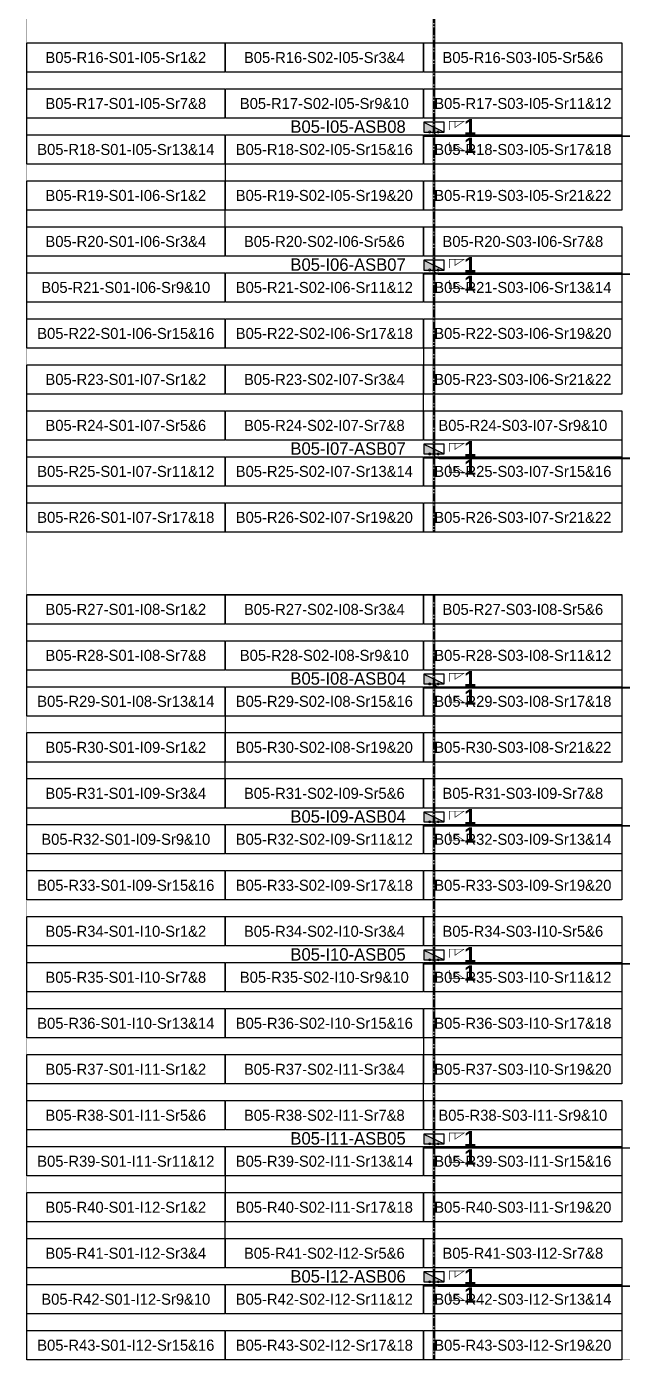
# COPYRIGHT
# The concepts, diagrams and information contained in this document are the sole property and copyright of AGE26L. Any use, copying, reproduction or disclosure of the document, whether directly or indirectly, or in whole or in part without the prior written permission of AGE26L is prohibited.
# Model space of a CAD drawing. Header units: metres. Extents: x 531268 to 531754, y 2675584 to 2675912.
# Drawn here: x 531268.3 to 531365.5, y 2675584.2 to 2675801.7 of the extents above; entities that cross this region are included whole.
import ezdxf
from ezdxf.enums import TextEntityAlignment as Align

# ---------------------------------------------------------------- set-up
doc = ezdxf.new("R2010")
doc.units = ezdxf.units.M
doc.linetypes.add('CENTER', pattern=[2, 1.25, -0.25, 0.25, -0.25])
doc.layers.add('Boundary-12.5 MW Block', color=6, linetype='Continuous', lineweight=9)
doc.layers.add('PILE', color=1, linetype='Continuous', lineweight=15)
for name, color, linetype in [('DC Trench BL-05', 40, 'Continuous'), ('E-Inverter Grouping', 2, 'Continuous'), ('Inverter Block-05', 7, 'Continuous'), ('LT Cable(AG) INV to LT Panel BL-05', 2, 'Continuous'), ('Messenger Wire Block-05 (Master Path)', 30, 'Continuous'), ('Messenger Wire Block-05 (MW Path)', 191, 'Continuous'), ('MMS Table Block-05', 8, 'Continuous'), ('Plan Line - DC BL-05', 40, 'Continuous'), ('Section Marking BL-05', 2, 'Continuous')]:
    doc.layers.add(name, color=color, linetype=linetype)
doc.styles.add('BoldTextStyle', font='arialbd.ttf')
doc.styles.get("Standard").update_dxf_attribs({"font": 'Adani Regular.ttf'})

# ---------------------------------------------------------------- blocks, each defined once
blk = doc.blocks.new('MMS Table (32.292 x 4.788)')
at = {"color": 0}
blk.add_lwpolyline([(0, -0.002), (0, 4.786), (32.292, 4.786), (32.292, -0.002)], close=True, dxfattribs=at)
at = {"color": 7}
blk.add_attdef('ID1', text='', height=1.8, dxfattribs=at).set_placement((16.146, 2.392), align=Align.MIDDLE_CENTER)
blk = doc.blocks.new('Inverter Block')
h = blk.add_hatch(color=0)
h.dxf.hatch_style = 1
h.paths.add_polyline_path([(-1.46, 2.27), (-1.46, 0.85), (1.46, 0.85)])
at = {"color": 0}
blk.add_lwpolyline([(1.46, 2.27), (-1.46, 2.27), (-1.46, 0.85), (1.46, 0.85)], close=True, dxfattribs=at)
blk.add_lwpolyline([(-1.46, 2.27), (1.46, 0.85)], dxfattribs=at)
at = {"layer": 'PILE'}
for centre in [(-0.61, 0.85), (0.61, 0.85)]:
    blk.add_circle(centre, 0.156, dxfattribs=at)
at = {"color": 7}
blk.add_attdef('ID', (-1.46, 3.01), '', height=1.8, dxfattribs=at)

msp = doc.modelspace()

# ---------------------------------------------------------------- linework, layer by layer
at = {"layer": 'Boundary-12.5 MW Block', "const_width": 0.05}
msp.add_lwpolyline([(531268.32, 2675911.58), (531462.57, 2675911.58), (531462.57, 2675904.08), (531559.74, 2675904.08), (531559.74, 2675746.58), (531754.1, 2675746.58), (531754.1, 2675591.79), (531527.35, 2675591.79), (531527.35, 2675584.29), (531268.32, 2675584.29)], close=True, dxfattribs=at)
at = {"layer": 'DC Trench BL-05', "color": 40, "const_width": 0.15}
for points in [[(531334.89, 2675881.58), (531334.59, 2675881.58), (531334.59, 2675719.29), (531334.89, 2675719.29)], [(531334.89, 2675709.08), (531334.59, 2675709.08), (531334.59, 2675584.29), (531334.89, 2675584.29)]]:
    msp.add_lwpolyline(points, close=True, dxfattribs=at)
at = {"layer": 'E-Inverter Grouping'}
for points in [[(531365.39, 2675771.79), (531300.71, 2675771.79), (531300.71, 2675779.29), (531268.32, 2675779.29), (531268.32, 2675799.08), (531365.39, 2675799.08)], [(531365.39, 2675741.79), (531333.1, 2675741.79), (531333.1, 2675749.29), (531268.32, 2675749.29), (531268.32, 2675776.58), (531300.61, 2675776.58), (531300.61, 2675769.08), (531365.39, 2675769.08)], [(531333, 2675739.08), (531365.39, 2675739.08), (531365.39, 2675719.29), (531268.32, 2675719.29), (531268.32, 2675746.58), (531333, 2675746.58)], [(531365.39, 2675681.79), (531300.71, 2675681.79), (531300.71, 2675689.29), (531268.32, 2675689.29), (531268.32, 2675709.08), (531365.39, 2675709.08)]]:
    msp.add_lwpolyline(points, close=True, dxfattribs=at)
at = {"layer": 'E-Inverter Grouping', "color": 3}
for points in [[(531365.39, 2675659.29), (531268.32, 2675659.29), (531268.32, 2675686.58), (531300.61, 2675686.58), (531300.61, 2675679.08), (531365.39, 2675679.08)], [(531365.39, 2675629.29), (531333.1, 2675629.29), (531333.1, 2675636.79), (531268.32, 2675636.79), (531268.32, 2675656.58), (531365.39, 2675656.58)], [(531333, 2675626.58), (531365.39, 2675626.58), (531365.39, 2675606.79), (531300.71, 2675606.79), (531300.71, 2675614.29), (531268.32, 2675614.29), (531268.32, 2675634.08), (531333, 2675634.08)], [(531365.39, 2675584.29), (531268.32, 2675584.29), (531268.32, 2675611.58), (531300.61, 2675611.58), (531300.61, 2675604.08), (531365.39, 2675604.08)]]:
    msp.add_lwpolyline(points, close=True, dxfattribs=at)
at = {"layer": 'LT Cable(AG) INV to LT Panel BL-05'}
for points in [[(531487.71, 2675741.67), (531484.98, 2675741.67, -0.16722), (531484.43, 2675741.86), (531483.01, 2675742.97, 0.103275), (531482.65, 2675743.05), (531476.79, 2675743.05, -0.414214), (531475.89, 2675743.95), (531475.89, 2675755.38, -0.021393), (531475.89, 2675755.46), (531475.93, 2675755.96, 0.021393), (531475.94, 2675756.04), (531475.94, 2675782.95, 0.414214), (531475.04, 2675783.85), (531335.64, 2675783.85, -0.414214), (531334.74, 2675784.75), (531334.74, 2675785.23)], [(531489.86, 2675741.62), (531484.97, 2675741.62, -0.167537), (531484.41, 2675741.82), (531482.99, 2675742.92, 0.103275), (531482.63, 2675743), (531476.74, 2675743, -0.414214), (531475.84, 2675743.9), (531475.84, 2675755.38, -0.021393), (531475.84, 2675755.46), (531475.88, 2675755.96, 0.021393), (531475.89, 2675756.04), (531475.89, 2675760.4, 0.414214), (531474.99, 2675761.3), (531335.64, 2675761.3, -0.414214), (531334.74, 2675762.2), (531334.74, 2675762.73)], [(531489.86, 2675741.57), (531484.95, 2675741.57, -0.167858), (531484.4, 2675741.77), (531482.98, 2675742.87, 0.103275), (531482.62, 2675742.95), (531476.69, 2675742.95, -0.414214), (531475.79, 2675743.85), (531475.79, 2675755.38, -0.021393), (531475.79, 2675755.46), (531475.83, 2675755.97, 0.021393), (531475.84, 2675756.04), (531475.84, 2675760.35, 0.414214), (531474.94, 2675761.25), (531461.87, 2675761.25, 0.414214), (531460.97, 2675760.35), (531460.97, 2675732.15, -0.414214), (531460.07, 2675731.25), (531335.64, 2675731.25, -0.414214), (531334.74, 2675732.15), (531334.74, 2675732.73)], [(531490.75, 2675740.36), (531485.2, 2675740.36, -0.099874), (531484.85, 2675740.43), (531482.92, 2675741.24, 0.042157), (531482.77, 2675741.25), (531476.74, 2675741.25, 0.414214), (531475.84, 2675740.35), (531475.84, 2675710.83, 0.021647), (531475.84, 2675710.75), (531475.88, 2675710.25, -0.021647), (531475.89, 2675710.17), (531475.89, 2675694.85, -0.414214), (531474.99, 2675693.95), (531335.64, 2675693.95, -0.414214), (531334.74, 2675694.85), (531334.74, 2675695.23)], [(531490.75, 2675740.31), (531485.19, 2675740.31, -0.099991), (531484.84, 2675740.38), (531482.92, 2675741.19, 0.042157), (531482.76, 2675741.2), (531476.79, 2675741.2, 0.414214), (531475.89, 2675740.3), (531475.89, 2675710.83, 0.021647), (531475.89, 2675710.75), (531475.93, 2675710.25, -0.021647), (531475.94, 2675710.18), (531475.94, 2675672.3, -0.414214), (531475.04, 2675671.4), (531335.64, 2675671.4, -0.414214), (531334.74, 2675672.3), (531334.74, 2675672.73)], [(531488.81, 2675740.26), (531485.18, 2675740.26, -0.100108), (531484.83, 2675740.33), (531482.91, 2675741.14, 0.042157), (531482.76, 2675741.15), (531476.84, 2675741.15, 0.414214), (531475.94, 2675740.25), (531475.94, 2675710.83, 0.021647), (531475.94, 2675710.75), (531475.98, 2675710.26, -0.021647), (531475.99, 2675710.18), (531475.99, 2675649.75, -0.414214), (531475.09, 2675648.85), (531335.64, 2675648.85, -0.414214), (531334.74, 2675649.75), (531334.74, 2675650.23)], [(531488.81, 2675740.21), (531485.18, 2675740.21, -0.100226), (531484.83, 2675740.28), (531482.91, 2675741.09, 0.042157), (531482.76, 2675741.1), (531476.89, 2675741.1, 0.414214), (531475.99, 2675740.2), (531475.99, 2675710.83, 0.021647), (531475.99, 2675710.76), (531476.03, 2675710.26, -0.021647), (531476.04, 2675710.18), (531476.04, 2675619.7, -0.414214), (531475.14, 2675618.8), (531335.64, 2675618.8, -0.414214), (531334.74, 2675619.7), (531334.74, 2675620.23)], [(531486.73, 2675740.16), (531485.17, 2675740.16, -0.100345), (531484.82, 2675740.23), (531482.9, 2675741.04, 0.042157), (531482.75, 2675741.05), (531476.94, 2675741.05, 0.414214), (531476.04, 2675740.15), (531476.04, 2675710.84, 0.021647), (531476.04, 2675710.76), (531476.08, 2675710.26, -0.021647), (531476.09, 2675710.18), (531476.09, 2675597.15, -0.414214), (531475.19, 2675596.25), (531335.64, 2675596.25, -0.414214), (531334.74, 2675597.15), (531334.74, 2675597.73)]]:
    msp.add_lwpolyline(points, format="xyb", dxfattribs=at)
at = {"layer": 'Messenger Wire Block-05 (Master Path)'}
for points in [[(531333.1, 2675783.88), (531475.96, 2675783.88)], [(531333.1, 2675761.38), (531475.96, 2675761.38)], [(531333.1, 2675731.38), (531460.85, 2675731.38)], [(531333.1, 2675693.88), (531475.96, 2675693.88)], [(531333.1, 2675671.38), (531475.96, 2675671.38)], [(531333.1, 2675648.88), (531475.96, 2675648.88)], [(531333.1, 2675618.88), (531475.96, 2675618.88)], [(531333.1, 2675596.38), (531475.96, 2675596.38)]]:
    msp.add_lwpolyline(points, dxfattribs=at)
at = {"layer": 'Messenger Wire Block-05 (MW Path)', "const_width": 0.1}
for points in [[(531333.1, 2675783.88), (531475.96, 2675783.88)], [(531333.1, 2675761.38), (531475.96, 2675761.38)], [(531333.1, 2675731.38), (531460.85, 2675731.38)], [(531333.1, 2675693.88), (531475.96, 2675693.88)], [(531333.1, 2675671.38), (531475.96, 2675671.38)], [(531333.1, 2675648.88), (531475.96, 2675648.88)], [(531333.1, 2675618.88), (531475.96, 2675618.88)], [(531333.1, 2675596.38), (531475.96, 2675596.38)]]:
    msp.add_lwpolyline(points, dxfattribs=at)
at = {"layer": 'Plan Line - DC BL-05', "color": 6, "linetype": 'CENTER'}
for points in [[(531334.74, 2675881.58), (531334.74, 2675719.29)], [(531334.74, 2675709.08), (531334.74, 2675584.29)]]:
    msp.add_lwpolyline(points, dxfattribs=at)
at = {"layer": 'Section Marking BL-05', "color": 94, "lineweight": 35, "true_color": 0x00a500, "const_width": 0.1}
for points in [[(531337.24, 2675784.88), (531337.24, 2675786.27), (531339.64, 2675786.27), (531338.16, 2675785.26), (531338.16, 2675786.27)], [(531337.24, 2675782.88), (531337.24, 2675781.49), (531339.64, 2675781.49), (531338.16, 2675782.5), (531338.16, 2675781.49)], [(531337.24, 2675762.38), (531337.24, 2675763.77), (531339.64, 2675763.77), (531338.16, 2675762.76), (531338.16, 2675763.77)], [(531337.24, 2675760.38), (531337.24, 2675758.99), (531339.64, 2675758.99), (531338.16, 2675760), (531338.16, 2675758.99)], [(531337.24, 2675732.38), (531337.24, 2675733.77), (531339.64, 2675733.77), (531338.16, 2675732.76), (531338.16, 2675733.77)], [(531337.24, 2675730.38), (531337.24, 2675728.99), (531339.64, 2675728.99), (531338.16, 2675730), (531338.16, 2675728.99)], [(531337.24, 2675694.88), (531337.24, 2675696.27), (531339.64, 2675696.27), (531338.16, 2675695.26), (531338.16, 2675696.27)], [(531337.24, 2675692.88), (531337.24, 2675691.49), (531339.64, 2675691.49), (531338.16, 2675692.5), (531338.16, 2675691.49)], [(531337.24, 2675672.38), (531337.24, 2675673.77), (531339.64, 2675673.77), (531338.16, 2675672.76), (531338.16, 2675673.77)], [(531337.24, 2675670.38), (531337.24, 2675668.99), (531339.64, 2675668.99), (531338.16, 2675670), (531338.16, 2675668.99)], [(531337.24, 2675649.88), (531337.24, 2675651.27), (531339.64, 2675651.27), (531338.16, 2675650.26), (531338.16, 2675651.27)], [(531337.24, 2675647.88), (531337.24, 2675646.49), (531339.64, 2675646.49), (531338.16, 2675647.5), (531338.16, 2675646.49)], [(531337.24, 2675619.88), (531337.24, 2675621.27), (531339.64, 2675621.27), (531338.16, 2675620.26), (531338.16, 2675621.27)], [(531337.24, 2675617.88), (531337.24, 2675616.49), (531339.64, 2675616.49), (531338.16, 2675617.5), (531338.16, 2675616.49)], [(531337.24, 2675597.38), (531337.24, 2675598.77), (531339.64, 2675598.77), (531338.16, 2675597.76), (531338.16, 2675598.77)], [(531337.24, 2675595.38), (531337.24, 2675593.99), (531339.64, 2675593.99), (531338.16, 2675595), (531338.16, 2675593.99)]]:
    msp.add_lwpolyline(points, dxfattribs=at)

# ---------------------------------------------------------------- block references
at = {"layer": 'Inverter Block-05'}
ref = msp.add_blockref('Inverter Block', (531334.74, 2675783.57), dxfattribs=dict(at, xscale=1.124999999976148, yscale=1.124999999976148, zscale=1.124999999976148))
ref.add_attrib('ID', 'B05-I05-ASB08', (531311.32, 2675784.4), dxfattribs={"layer": '0', "color": 7, "height": 2.025})
ref = msp.add_blockref('Inverter Block', (531334.74, 2675761.07), dxfattribs=dict(at, xscale=1.124999999976148, yscale=1.124999999976148, zscale=1.124999999976148))
ref.add_attrib('ID', 'B05-I06-ASB07', (531311.32, 2675761.9), dxfattribs={"layer": '0', "color": 7, "height": 2.025})
ref = msp.add_blockref('Inverter Block', (531334.74, 2675731.07), dxfattribs=dict(at, xscale=1.124999999976148, yscale=1.124999999976148, zscale=1.124999999976148))
ref.add_attrib('ID', 'B05-I07-ASB07', (531311.32, 2675731.9), dxfattribs={"layer": '0', "color": 7, "height": 2.025})
ref = msp.add_blockref('Inverter Block', (531334.74, 2675693.57), dxfattribs=dict(at, xscale=1.124999999976148, yscale=1.124999999976148, zscale=1.124999999976148))
ref.add_attrib('ID', 'B05-I08-ASB04', (531311.32, 2675694.4), dxfattribs={"layer": '0', "color": 7, "height": 2.025})
ref = msp.add_blockref('Inverter Block', (531334.74, 2675671.07), dxfattribs=dict(at, xscale=1.124999999976148, yscale=1.124999999976148, zscale=1.124999999976148))
ref.add_attrib('ID', 'B05-I09-ASB04', (531311.32, 2675671.9), dxfattribs={"layer": '0', "color": 7, "height": 2.025})
ref = msp.add_blockref('Inverter Block', (531334.74, 2675648.57), dxfattribs=dict(at, xscale=1.124999999976148, yscale=1.124999999976148, zscale=1.124999999976148))
ref.add_attrib('ID', 'B05-I10-ASB05', (531311.32, 2675649.4), dxfattribs={"layer": '0', "color": 7, "height": 2.025})
ref = msp.add_blockref('Inverter Block', (531334.74, 2675618.57), dxfattribs=dict(at, xscale=1.124999999976148, yscale=1.124999999976148, zscale=1.124999999976148))
ref.add_attrib('ID', 'B05-I11-ASB05', (531311.32, 2675619.4), dxfattribs={"layer": '0', "color": 7, "height": 2.025})
ref = msp.add_blockref('Inverter Block', (531334.74, 2675596.07), dxfattribs=dict(at, xscale=1.124999999976148, yscale=1.124999999976148, zscale=1.124999999976148))
ref.add_attrib('ID', 'B05-I12-ASB06', (531311.32, 2675596.9), dxfattribs={"layer": '0', "color": 7, "height": 2.025})
at = {"layer": 'MMS Table Block-05'}
for p, values in [((531268.32, 2675794.29), {'ID1': 'B05-R16-S01-I05-Sr1&2'}), ((531300.71, 2675794.29), {'ID1': 'B05-R16-S02-I05-Sr3&4'}), ((531333.1, 2675794.29), {'ID1': 'B05-R16-S03-I05-Sr5&6'}), ((531268.32, 2675786.79), {'ID1': 'B05-R17-S01-I05-Sr7&8'}), ((531300.71, 2675786.79), {'ID1': 'B05-R17-S02-I05-Sr9&10'}), ((531333.1, 2675786.79), {'ID1': 'B05-R17-S03-I05-Sr11&12'}), ((531268.32, 2675779.29), {'ID1': 'B05-R18-S01-I05-Sr13&14'}), ((531300.71, 2675779.29), {'ID1': 'B05-R18-S02-I05-Sr15&16'}), ((531333.1, 2675779.29), {'ID1': 'B05-R18-S03-I05-Sr17&18'}), ((531268.32, 2675771.79), {'ID1': 'B05-R19-S01-I06-Sr1&2'}), ((531300.71, 2675771.79), {'ID1': 'B05-R19-S02-I05-Sr19&20'}), ((531333.1, 2675771.79), {'ID1': 'B05-R19-S03-I05-Sr21&22'}), ((531268.32, 2675764.29), {'ID1': 'B05-R20-S01-I06-Sr3&4'}), ((531300.71, 2675764.29), {'ID1': 'B05-R20-S02-I06-Sr5&6'}), ((531333.1, 2675764.29), {'ID1': 'B05-R20-S03-I06-Sr7&8'}), ((531268.32, 2675756.79), {'ID1': 'B05-R21-S01-I06-Sr9&10'}), ((531300.71, 2675756.79), {'ID1': 'B05-R21-S02-I06-Sr11&12'}), ((531333.1, 2675756.79), {'ID1': 'B05-R21-S03-I06-Sr13&14'}), ((531268.32, 2675749.29), {'ID1': 'B05-R22-S01-I06-Sr15&16'}), ((531300.71, 2675749.29), {'ID1': 'B05-R22-S02-I06-Sr17&18'}), ((531333.1, 2675749.29), {'ID1': 'B05-R22-S03-I06-Sr19&20'}), ((531268.32, 2675741.79), {'ID1': 'B05-R23-S01-I07-Sr1&2'}), ((531300.71, 2675741.79), {'ID1': 'B05-R23-S02-I07-Sr3&4'}), ((531333.1, 2675741.79), {'ID1': 'B05-R23-S03-I06-Sr21&22'}), ((531268.32, 2675734.29), {'ID1': 'B05-R24-S01-I07-Sr5&6'}), ((531300.71, 2675734.29), {'ID1': 'B05-R24-S02-I07-Sr7&8'}), ((531333.1, 2675734.29), {'ID1': 'B05-R24-S03-I07-Sr9&10'}), ((531268.32, 2675726.79), {'ID1': 'B05-R25-S01-I07-Sr11&12'}), ((531300.71, 2675726.79), {'ID1': 'B05-R25-S02-I07-Sr13&14'}), ((531333.1, 2675726.79), {'ID1': 'B05-R25-S03-I07-Sr15&16'}), ((531268.32, 2675719.29), {'ID1': 'B05-R26-S01-I07-Sr17&18'}), ((531300.71, 2675719.29), {'ID1': 'B05-R26-S02-I07-Sr19&20'}), ((531333.1, 2675719.29), {'ID1': 'B05-R26-S03-I07-Sr21&22'}), ((531268.32, 2675704.29), {'ID1': 'B05-R27-S01-I08-Sr1&2'}), ((531300.71, 2675704.29), {'ID1': 'B05-R27-S02-I08-Sr3&4'}), ((531333.1, 2675704.29), {'ID1': 'B05-R27-S03-I08-Sr5&6'}), ((531268.32, 2675696.79), {'ID1': 'B05-R28-S01-I08-Sr7&8'}), ((531300.71, 2675696.79), {'ID1': 'B05-R28-S02-I08-Sr9&10'}), ((531333.1, 2675696.79), {'ID1': 'B05-R28-S03-I08-Sr11&12'}), ((531268.32, 2675689.29), {'ID1': 'B05-R29-S01-I08-Sr13&14'}), ((531300.71, 2675689.29), {'ID1': 'B05-R29-S02-I08-Sr15&16'}), ((531333.1, 2675689.29), {'ID1': 'B05-R29-S03-I08-Sr17&18'}), ((531268.32, 2675681.79), {'ID1': 'B05-R30-S01-I09-Sr1&2'}), ((531300.71, 2675681.79), {'ID1': 'B05-R30-S02-I08-Sr19&20'}), ((531333.1, 2675681.79), {'ID1': 'B05-R30-S03-I08-Sr21&22'}), ((531268.32, 2675674.29), {'ID1': 'B05-R31-S01-I09-Sr3&4'}), ((531300.71, 2675674.29), {'ID1': 'B05-R31-S02-I09-Sr5&6'}), ((531333.1, 2675674.29), {'ID1': 'B05-R31-S03-I09-Sr7&8'}), ((531268.32, 2675666.79), {'ID1': 'B05-R32-S01-I09-Sr9&10'}), ((531300.71, 2675666.79), {'ID1': 'B05-R32-S02-I09-Sr11&12'}), ((531333.1, 2675666.79), {'ID1': 'B05-R32-S03-I09-Sr13&14'}), ((531268.32, 2675659.29), {'ID1': 'B05-R33-S01-I09-Sr15&16'}), ((531300.71, 2675659.29), {'ID1': 'B05-R33-S02-I09-Sr17&18'}), ((531333.1, 2675659.29), {'ID1': 'B05-R33-S03-I09-Sr19&20'}), ((531268.32, 2675651.79), {'ID1': 'B05-R34-S01-I10-Sr1&2'}), ((531300.71, 2675651.79), {'ID1': 'B05-R34-S02-I10-Sr3&4'}), ((531333.1, 2675651.79), {'ID1': 'B05-R34-S03-I10-Sr5&6'}), ((531268.32, 2675644.29), {'ID1': 'B05-R35-S01-I10-Sr7&8'}), ((531300.71, 2675644.29), {'ID1': 'B05-R35-S02-I10-Sr9&10'}), ((531333.1, 2675644.29), {'ID1': 'B05-R35-S03-I10-Sr11&12'}), ((531268.32, 2675636.79), {'ID1': 'B05-R36-S01-I10-Sr13&14'}), ((531300.71, 2675636.79), {'ID1': 'B05-R36-S02-I10-Sr15&16'}), ((531333.1, 2675636.79), {'ID1': 'B05-R36-S03-I10-Sr17&18'}), ((531268.32, 2675629.29), {'ID1': 'B05-R37-S01-I11-Sr1&2'}), ((531300.71, 2675629.29), {'ID1': 'B05-R37-S02-I11-Sr3&4'}), ((531333.1, 2675629.29), {'ID1': 'B05-R37-S03-I10-Sr19&20'}), ((531268.32, 2675621.79), {'ID1': 'B05-R38-S01-I11-Sr5&6'}), ((531300.71, 2675621.79), {'ID1': 'B05-R38-S02-I11-Sr7&8'}), ((531333.1, 2675621.79), {'ID1': 'B05-R38-S03-I11-Sr9&10'}), ((531268.32, 2675614.29), {'ID1': 'B05-R39-S01-I11-Sr11&12'}), ((531300.71, 2675614.29), {'ID1': 'B05-R39-S02-I11-Sr13&14'}), ((531333.1, 2675614.29), {'ID1': 'B05-R39-S03-I11-Sr15&16'}), ((531268.32, 2675606.79), {'ID1': 'B05-R40-S01-I12-Sr1&2'}), ((531300.71, 2675606.79), {'ID1': 'B05-R40-S02-I11-Sr17&18'}), ((531333.1, 2675606.79), {'ID1': 'B05-R40-S03-I11-Sr19&20'}), ((531268.32, 2675599.29), {'ID1': 'B05-R41-S01-I12-Sr3&4'}), ((531300.71, 2675599.29), {'ID1': 'B05-R41-S02-I12-Sr5&6'}), ((531333.1, 2675599.29), {'ID1': 'B05-R41-S03-I12-Sr7&8'}), ((531268.32, 2675591.79), {'ID1': 'B05-R42-S01-I12-Sr9&10'}), ((531300.71, 2675591.79), {'ID1': 'B05-R42-S02-I12-Sr11&12'}), ((531333.1, 2675591.79), {'ID1': 'B05-R42-S03-I12-Sr13&14'}), ((531268.32, 2675584.29), {'ID1': 'B05-R43-S01-I12-Sr15&16'}), ((531300.71, 2675584.29), {'ID1': 'B05-R43-S02-I12-Sr17&18'}), ((531333.1, 2675584.29), {'ID1': 'B05-R43-S03-I12-Sr19&20'})]:
    msp.add_blockref('MMS Table (32.292 x 4.788)', p, dxfattribs=at).add_auto_attribs(values)

# ---------------------------------------------------------------- texts
at = {"layer": 'Section Marking BL-05', "color": 94, "true_color": 0x00a500, "style": 'BoldTextStyle'}
for p in [(531340.64, 2675785.38), (531340.64, 2675782.38), (531340.64, 2675762.88), (531340.64, 2675759.88), (531340.64, 2675732.88), (531340.64, 2675729.88), (531340.64, 2675695.38), (531340.64, 2675692.38), (531340.64, 2675672.88), (531340.64, 2675669.88), (531340.64, 2675650.38), (531340.64, 2675647.38), (531340.64, 2675620.38), (531340.64, 2675617.38), (531340.64, 2675597.88), (531340.64, 2675594.88)]:
    msp.add_text('1', height=2.5, dxfattribs=at).set_placement(p, align=Align.MIDDLE_CENTER)

doc.saveas('drawing.dxf')
